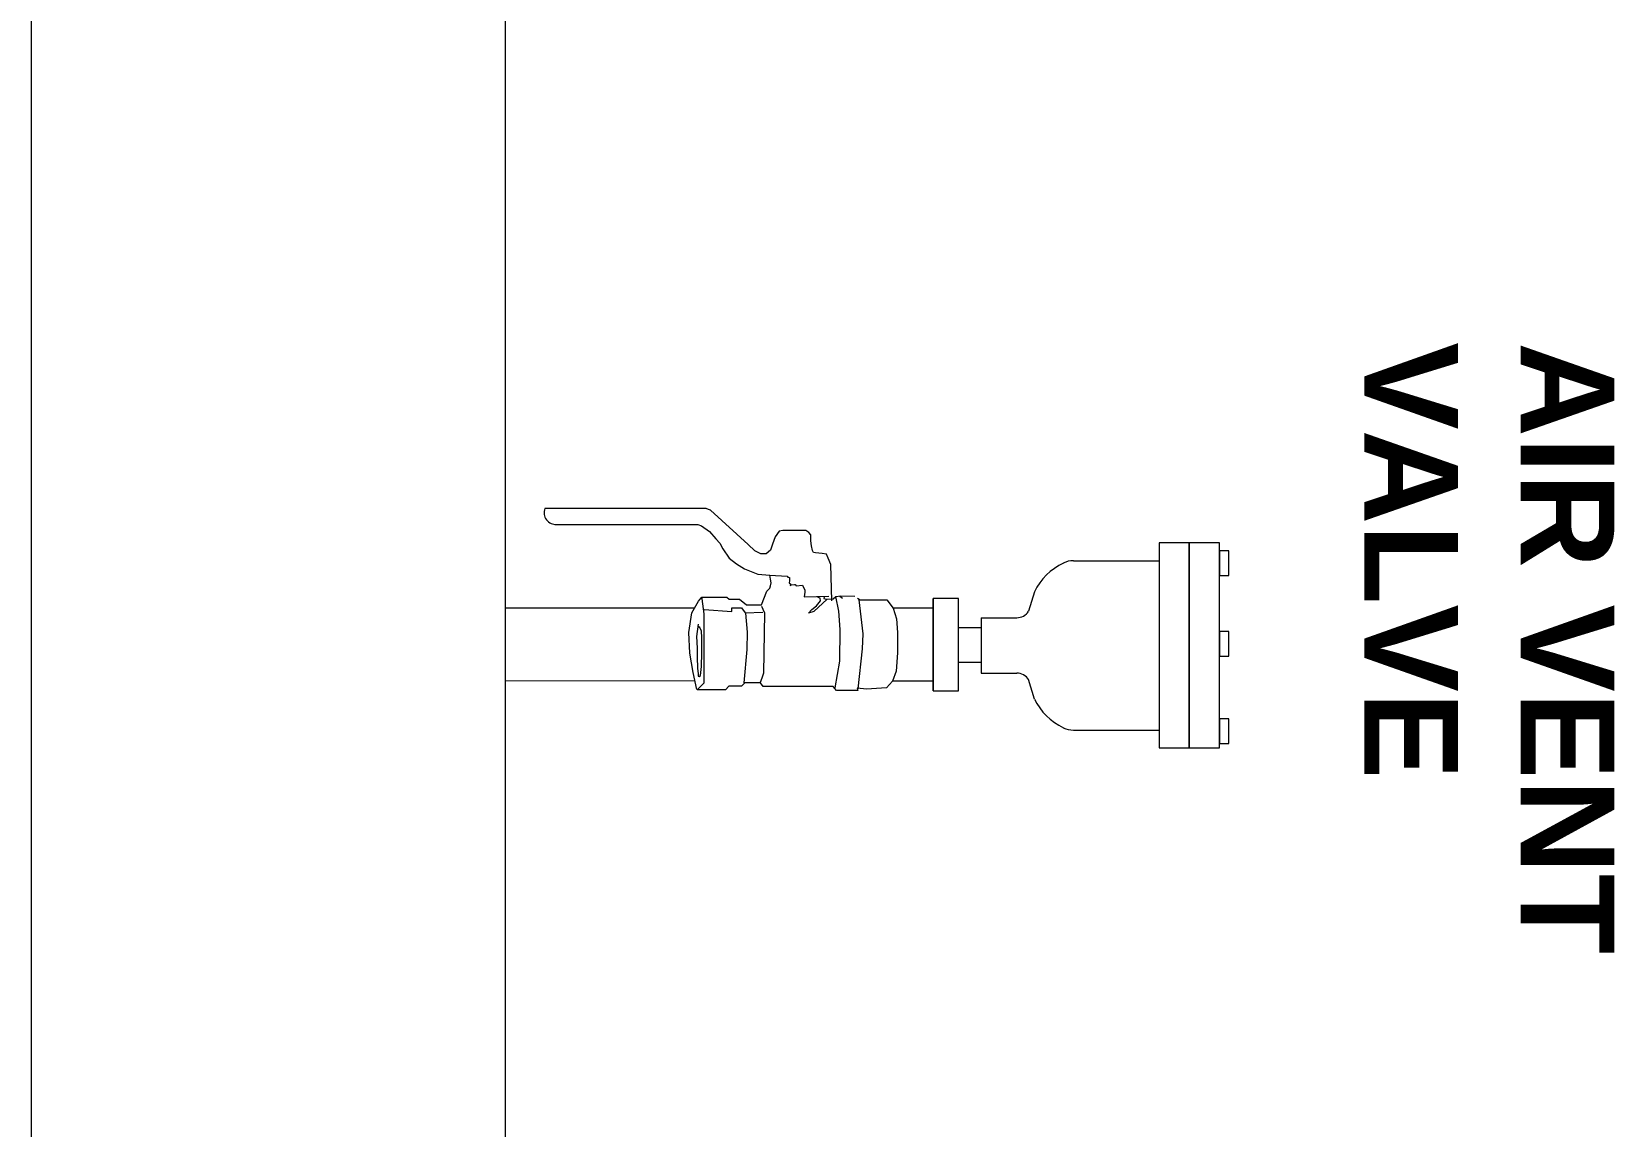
# Model space of a CAD drawing. Header units: inches. Extents: x -98933 to 1585249, y -3352739 to 192771.
# Drawn here: x 58143.17 to 58151.1, y 49943.84 to 49949.32 of the extents above; entities that cross this region are included whole.
import ezdxf

# ---------------------------------------------------------------- set-up
doc = ezdxf.new("R2010")
doc.units = ezdxf.units.IN
doc.header["$MEASUREMENT"] = 0
doc.layers.get('0').update_dxf_attribs({"lineweight": 0})
doc.layers.add('017339-5001-45DD-GROUND$0$45MECH-NEW-MW-PIPE', color=3, linetype='Continuous')
for name, color, linetype, lineweight in [('HYDRANT', 1, 'Continuous', 0), ('Hydrant Pipe', 1, 'Continuous', 25), ('wall', 7, 'Continuous', 0)]:
    doc.layers.add(name, color=color, linetype=linetype, lineweight=lineweight)
doc.styles.get("Standard").update_dxf_attribs({"font": 'arialbd.ttf', "height": 24})

# ---------------------------------------------------------------- blocks, each defined once
blk = doc.blocks.new('E2W')
at = {"layer": 'HYDRANT', "color": 5, "lineweight": 5}
for p, q in [((-232215.5365, 168861.473, 3196431.2636), (-232215.5134, 168861.4993, 3196431.2636)), ((-232215.5134, 168861.4993, 3196431.2636), (-232215.4344, 168861.5042, 3196431.2636)), ((-232215.4344, 168861.5042, 3196431.2636), (-232215.3982, 168861.5009, 3196431.2636)), ((-232215.418, 168861.3448, 3196431.2636), (-232215.3999, 168861.5026, 3196431.2636)), ((-232215.3982, 168861.5009, 3196431.2636), (-232215.3999, 168861.5091, 3196431.2636)), ((-232215.3999, 168861.5091, 3196431.2636), (-232215.3159, 168861.5091, 3196431.2636)), ((-232215.3275, 168861.3941, 3196431.2636), (-232215.3094, 168861.4993, 3196431.2636)), ((-232215.3159, 168861.5091, 3196431.2636), (-232215.3028, 168861.4943, 3196431.2636)), ((-232214.8914, 168861.4927, 3196431.2636), (-232214.8782, 168861.5075, 3196431.2636)), ((-232214.8782, 168861.5075, 3196431.2636), (-232214.7663, 168861.5075, 3196431.2636)), ((-232214.7685, 168861.5044, 3196431.2636), (-232214.7939, 168861.4789, 3196431.2636)), ((-232214.7647, 168861.5058, 3196431.2636), (-232214.7498, 168861.4385, 3196431.2636)), ((-232215.5513, 168861.4335, 3196431.2636), (-232215.5365, 168861.473, 3196431.2636)), ((-232215.3028, 168861.4943, 3196431.2636), (-232215.0263, 168861.4943, 3196431.2636)), ((-232215.0312, 168861.2035, 3196431.2636), (-232215.028, 168861.4417, 3196431.2636)), ((-232215.028, 168861.4417, 3196431.2636), (-232215.0214, 168861.4615, 3196431.2636)), ((-232215.0263, 168861.4943, 3196431.2636), (-232215.0164, 168861.4795, 3196431.2636)), ((-232215.0214, 168861.4615, 3196431.2636), (-232215.0148, 168861.4779, 3196431.2636)), ((-232215.0164, 168861.4795, 3196431.2636), (-232214.9539, 168861.4795, 3196431.2636)), ((-232214.9621, 168861.3481, 3196431.2636), (-232214.9506, 168861.4795, 3196431.2636)), ((-232214.9539, 168861.4795, 3196431.2636), (-232214.9407, 168861.4927, 3196431.2636)), ((-232214.9407, 168861.4927, 3196431.2636), (-232214.8914, 168861.4927, 3196431.2636)), ((-232214.7939, 168861.4789, 3196431.2636), (-232214.7939, 168861.2075, 3196431.2636)), ((-232214.7795, 168861.45, 3196431.2636), (-232214.7828, 168861.4155, 3196431.2636)), ((-232214.7745, 168861.4549, 3196431.2636), (-232214.7795, 168861.45, 3196431.2636)), ((-232214.7696, 168861.4533, 3196431.2636), (-232214.7745, 168861.4549, 3196431.2636)), ((-232214.7696, 168861.4434, 3196431.2636), (-232214.7696, 168861.4533, 3196431.2636)), ((-232214.7679, 168861.422, 3196431.2636), (-232214.7696, 168861.4434, 3196431.2636)), ((-232214.7498, 168861.4385, 3196431.2636), (-232214.7367, 168861.3629, 3196431.2636)), ((-232215.5562, 168861.3612, 3196431.2636), (-232215.5513, 168861.4335, 3196431.2636)), ((-232215.3291, 168861.2692, 3196431.2636), (-232215.3275, 168861.3941, 3196431.2636)), ((-232214.7828, 168861.4155, 3196431.2636), (-232214.7844, 168861.3612, 3196431.2636)), ((-232214.7663, 168861.3777, 3196431.2636), (-232214.7679, 168861.422, 3196431.2636)), ((-232214.7663, 168861.3431, 3196431.2636), (-232214.7663, 168861.3777, 3196431.2636)), ((-232215.5562, 168861.2807, 3196431.2636), (-232215.5562, 168861.3612, 3196431.2636)), ((-232215.4196, 168861.2856, 3196431.2636), (-232215.418, 168861.3448, 3196431.2636)), ((-232214.9638, 168861.2791, 3196431.2636), (-232214.9621, 168861.3481, 3196431.2636)), ((-232214.7844, 168861.3612, 3196431.2636), (-232214.7844, 168861.3004, 3196431.2636)), ((-232214.763, 168861.2971, 3196431.2636), (-232214.7663, 168861.3431, 3196431.2636)), ((-232214.7367, 168861.3629, 3196431.2636), (-232214.7334, 168861.2807, 3196431.2636)), ((-232215.5529, 168861.2265, 3196431.2636), (-232215.5562, 168861.2807, 3196431.2636)), ((-232215.4048, 168861.1525, 3196431.2636), (-232215.4196, 168861.2856, 3196431.2636)), ((-232215.3242, 168861.1969, 3196431.2636), (-232215.3291, 168861.2692, 3196431.2636)), ((-232214.9572, 168861.2051, 3196431.2636), (-232214.9638, 168861.2791, 3196431.2636)), ((-232214.7844, 168861.3004, 3196431.2636), (-232214.7828, 168861.2758, 3196431.2636)), ((-232214.7828, 168861.2758, 3196431.2636), (-232214.7762, 168861.261, 3196431.2636)), ((-232214.7762, 168861.261, 3196431.2636), (-232214.7696, 168861.2577, 3196431.2636)), ((-232214.7696, 168861.2478, 3196431.2636), (-232214.763, 168861.2971, 3196431.2636)), ((-232214.7334, 168861.2807, 3196431.2636), (-232214.7449, 168861.2035, 3196431.2636)), ((-232215.5397, 168861.1854, 3196431.2636), (-232215.5529, 168861.2265, 3196431.2636)), ((-232215.5151, 168861.1522, 3196431.2636), (-232215.5397, 168861.1854, 3196431.2636)), ((-232215.3126, 168861.1394, 3196431.2636), (-232215.3242, 168861.1969, 3196431.2636)), ((-232215.2797, 168861.1492, 3196431.2636), (-232215.2271, 168861.1985, 3196431.2636)), ((-232215.2188, 168861.1903, 3196431.2636), (-232215.237, 168861.1755, 3196431.2636)), ((-232215.2271, 168861.1985, 3196431.2636), (-232215.2057, 168861.2051, 3196431.2636)), ((-232215.2057, 168861.2051, 3196431.2636), (-232215.2188, 168861.1903, 3196431.2636)), ((-232215.0247, 168861.1887, 3196431.2636), (-232215.0312, 168861.2035, 3196431.2636)), ((-232214.9555, 168861.2035, 3196431.2636), (-232215.0247, 168861.2002, 3196431.2636)), ((-232215.0197, 168861.1772, 3196431.2636), (-232215.0247, 168861.1887, 3196431.2636)), ((-232214.9407, 168861.1837, 3196431.2636), (-232214.9555, 168861.2035, 3196431.2636)), ((-232214.7943, 168861.1903, 3196431.2636), (-232214.9029, 168861.1985, 3196431.2636)), ((-232214.9029, 168861.1985, 3196431.2636), (-232214.9029, 168861.1837, 3196431.2636)), ((-232214.7939, 168861.2075, 3196431.2636), (-232214.7854, 168861.1482, 3196431.2636)), ((-232214.7449, 168861.2035, 3196431.2636), (-232214.7712, 168861.1574, 3196431.2636)), ((-232215.4088, 168861.1522, 3196431.2636), (-232215.5151, 168861.1522, 3196431.2636)), ((-232215.3993, 168861.1453, 3196431.2636), (-232215.4088, 168861.1522, 3196431.2636)), ((-232215.3337, 168861.1367, 3196431.2636), (-232215.3881, 168861.1375, 3196431.2636)), ((-232215.3289, 168861.1375, 3196431.2636), (-232215.3401, 168861.1453, 3196431.2636)), ((-232215.3131, 168861.1384, 3196431.2636), (-232215.3337, 168861.1367, 3196431.2636)), ((-232215.3027, 168861.1479, 3196431.2636), (-232215.3131, 168861.1384, 3196431.2636)), ((-232215.276, 168861.1496, 3196431.2636), (-232215.3027, 168861.1479, 3196431.2636)), ((-232215.297, 168861.1557, 3196431.2636), (-232215.2938, 168861.0125, 3196431.2636)), ((-232215.1887, 168861.1401, 3196431.2636), (-232215.286, 168861.1376, 3196431.2636)), ((-232215.2665, 168861.147, 3196431.2636), (-232215.276, 168861.1496, 3196431.2636)), ((-232215.2674, 168861.1401, 3196431.2636), (-232215.2665, 168861.147, 3196431.2636)), ((-232215.237, 168861.1755, 3196431.2636), (-232215.2534, 168861.1558, 3196431.2636)), ((-232215.2534, 168861.1558, 3196431.2636), (-232215.2518, 168861.1459, 3196431.2636)), ((-232215.2518, 168861.1459, 3196431.2636), (-232215.2435, 168861.1427, 3196431.2636)), ((-232215.2435, 168861.1427, 3196431.2636), (-232215.2435, 168861.1377, 3196431.2636)), ((-232215.1912, 168861.1215, 3196431.2636), (-232215.1887, 168861.1401, 3196431.2636)), ((-232215.0196, 168861.1717, 3196431.2636), (-232215.0411, 168861.1181, 3196431.2636)), ((-232215.0069, 168861.1717, 3196431.2636), (-232215.0196, 168861.1717, 3196431.2636)), ((-232214.9604, 168861.1717, 3196431.2636), (-232215.0069, 168861.1717, 3196431.2636)), ((-232214.9332, 168861.1491, 3196431.2636), (-232214.9604, 168861.1717, 3196431.2636)), ((-232214.9029, 168861.1837, 3196431.2636), (-232214.9407, 168861.1837, 3196431.2636)), ((-232214.8924, 168861.1491, 3196431.2636), (-232214.9332, 168861.1491, 3196431.2636)), ((-232214.8833, 168861.1411, 3196431.2636), (-232214.8924, 168861.1491, 3196431.2636)), ((-232214.7847, 168861.1411, 3196431.2636), (-232214.8833, 168861.1411, 3196431.2636)), ((-232214.7854, 168861.1482, 3196431.2636), (-232214.7847, 168861.1411, 3196431.2636)), ((-232214.7712, 168861.1574, 3196431.2636), (-232214.7847, 168861.1411, 3196431.2636)), ((-232215.1904, 168861.1139, 3196431.2636), (-232215.1912, 168861.1215, 3196431.2636)), ((-232215.1836, 168861.097, 3196431.2636), (-232215.1904, 168861.1139, 3196431.2636)), ((-232215.1819, 168861.0936, 3196431.2636), (-232215.1836, 168861.097, 3196431.2636)), ((-232215.1574, 168861.0962, 3196431.2636), (-232215.1819, 168861.0936, 3196431.2636)), ((-232215.1532, 168861.0911, 3196431.2636), (-232215.1574, 168861.0962, 3196431.2636)), ((-232215.1498, 168861.0919, 3196431.2636), (-232215.1532, 168861.0911, 3196431.2636)), ((-232215.1379, 168861.0928, 3196431.2636), (-232215.1498, 168861.0919, 3196431.2636)), ((-232215.1328, 168861.0953, 3196431.2636), (-232215.1379, 168861.0928, 3196431.2636)), ((-232215.1345, 168861.0885, 3196431.2636), (-232215.1328, 168861.0953, 3196431.2636)), ((-232215.1295, 168861.086, 3196431.2636), (-232215.1345, 168861.0885, 3196431.2636)), ((-232215.1303, 168861.075, 3196431.2636), (-232215.1295, 168861.086, 3196431.2636)), ((-232215.1303, 168861.064, 3196431.2636), (-232215.1303, 168861.075, 3196431.2636)), ((-232215.1235, 168861.0623, 3196431.2636), (-232215.1303, 168861.064, 3196431.2636)), ((-232215.1218, 168861.0581, 3196431.2636), (-232215.1235, 168861.0623, 3196431.2636)), ((-232215.0558, 168861.0962, 3196431.2636), (-232215.0584, 168861.0843, 3196431.2636)), ((-232215.0584, 168861.0843, 3196431.2636), (-232215.0558, 168861.0708, 3196431.2636)), ((-232215.0524, 168861.1063, 3196431.2636), (-232215.0558, 168861.0962, 3196431.2636)), ((-232215.0558, 168861.0708, 3196431.2636), (-232215.0524, 168861.0547, 3196431.2636)), ((-232215.0411, 168861.1181, 3196431.2636), (-232215.0524, 168861.1063, 3196431.2636)), ((-232215.2938, 168861.0125, 3196431.2636), (-232215.2826, 168860.9871, 3196431.2636)), ((-232215.0524, 168861.0547, 3196431.2636), (-232215.1218, 168861.0581, 3196431.2636)), ((-232215.0057, 168861.0511, 3196431.2636), (-232215.0527, 168861.0543, 3196431.2636)), ((-232214.9532, 168861.0296, 3196431.2636), (-232215.0057, 168861.0511, 3196431.2636)), ((-232214.9213, 168861.0098, 3196431.2636), (-232214.9532, 168861.0296, 3196431.2636)), ((-232214.8919, 168860.9875, 3196431.2636), (-232214.9213, 168861.0098, 3196431.2636)), ((-232215.2826, 168860.9871, 3196431.2636), (-232215.2759, 168860.9719, 3196431.2636)), ((-232215.2759, 168860.9719, 3196431.2636), (-232215.2598, 168860.9685, 3196431.2636)), ((-232215.2598, 168860.9685, 3196431.2636), (-232215.2336, 168860.9668, 3196431.2636)), ((-232215.2336, 168860.9668, 3196431.2636), (-232215.2251, 168860.9652, 3196431.2636)), ((-232215.2251, 168860.9652, 3196431.2636), (-232215.2217, 168860.9576, 3196431.2636)), ((-232215.2217, 168860.9576, 3196431.2636), (-232215.2175, 168860.939, 3196431.2636)), ((-232215.2175, 168860.939, 3196431.2636), (-232215.2149, 168860.9187, 3196431.2636)), ((-232215.0635, 168860.9322, 3196431.2636), (-232215.0558, 168860.9559, 3196431.2636)), ((-232215.0558, 168860.9559, 3196431.2636), (-232215.0389, 168860.9702, 3196431.2636)), ((-232215.0389, 168860.9702, 3196431.2636), (-232215.0178, 168860.9702, 3196431.2636)), ((-232215.0178, 168860.9702, 3196431.2636), (-232214.9932, 168860.9592, 3196431.2636)), ((-232214.9932, 168860.9592, 3196431.2636), (-232214.9678, 168860.933, 3196431.2636)), ((-232214.8672, 168860.951, 3196431.2636), (-232214.8919, 168860.9875, 3196431.2636)), ((-232214.8553, 168860.9279, 3196431.2636), (-232214.8672, 168860.951, 3196431.2636)), ((-232215.2149, 168860.9187, 3196431.2636), (-232215.2141, 168860.895, 3196431.2636)), ((-232215.2141, 168860.895, 3196431.2636), (-232215.2073, 168860.8857, 3196431.2636)), ((-232215.2073, 168860.8857, 3196431.2636), (-232215.1955, 168860.8781, 3196431.2636)), ((-232215.1955, 168860.8781, 3196431.2636), (-232215.176, 168860.8781, 3196431.2636)), ((-232215.176, 168860.8781, 3196431.2636), (-232215.1438, 168860.8781, 3196431.2636)), ((-232215.1438, 168860.8781, 3196431.2636), (-232215.1193, 168860.8781, 3196431.2636)), ((-232215.1193, 168860.8781, 3196431.2636), (-232215.1041, 168860.8781, 3196431.2636)), ((-232215.1041, 168860.8781, 3196431.2636), (-232215.0897, 168860.8806, 3196431.2636)), ((-232215.0897, 168860.8806, 3196431.2636), (-232215.0745, 168860.9035, 3196431.2636)), ((-232215.0745, 168860.9035, 3196431.2636), (-232215.0635, 168860.9322, 3196431.2636)), ((-232214.9678, 168860.933, 3196431.2636), (-232214.8181, 168860.7983, 3196431.2636)), ((-232214.8402, 168860.9112, 3196431.2636), (-232214.8553, 168860.9279, 3196431.2636)), ((-232214.8147, 168860.8826, 3196431.2636), (-232214.8402, 168860.9112, 3196431.2636)), ((-232214.7837, 168860.8604, 3196431.2636), (-232214.8147, 168860.8826, 3196431.2636)), ((-232214.7691, 168860.8541, 3196431.2636), (-232214.7837, 168860.8604, 3196431.2636)), ((-232214.5041, 168860.8541, 3196431.2636), (-232214.7691, 168860.8541, 3196431.2636)), ((-232214.204, 168860.8541, 3196431.2636), (-232214.5041, 168860.8541, 3196431.2636)), ((-232214.8181, 168860.7983, 3196431.2636), (-232214.8114, 168860.7949, 3196431.2636)), ((-232214.8114, 168860.7949, 3196431.2636), (-232214.8021, 168860.7915, 3196431.2636)), ((-232214.8021, 168860.7915, 3196431.2636), (-232214.1646, 168860.7915, 3196431.2636))]:
    blk.add_line(p, q, dxfattribs=at)
blk.add_arc((-232214.2082, 168860.8077, 3196431.2636), 0.0466, 339.63389, 95.20817, dxfattribs=at)
blk = doc.blocks.new('SZS')
at = {"layer": '017339-5001-45DD-GROUND$0$45MECH-NEW-MW-PIPE', "color": 100, "linetype": 'Continuous', "lineweight": 5}
for p, q in [((-230345.98, 165503.854, 24644909.794), (-230346.538, 165503.854, 24644909.794)), ((-230346.538, 165503.854, 24644909.794), (-230346.538, 165503.639, 24644909.794)), ((-230345.98, 165503.639, 24644909.794), (-230345.98, 165503.854, 24644909.794)), ((-230344.157, 165503.854, 24644909.794), (-230344.715, 165503.854, 24644909.794)), ((-230344.715, 165503.854, 24644909.794), (-230344.715, 165503.639, 24644909.794)), ((-230344.157, 165503.639, 24644909.794), (-230344.157, 165503.854, 24644909.794)), ((-230342.186, 165503.854, 24644909.794), (-230342.744, 165503.854, 24644909.794)), ((-230342.744, 165503.854, 24644909.794), (-230342.744, 165503.639, 24644909.794)), ((-230342.186, 165503.639, 24644909.794), (-230342.186, 165503.854, 24644909.794)), ((-230342.091, 165503.639, 24644909.794), (-230346.714, 165503.639, 24644909.794)), ((-230346.714, 165503.639, 24644909.794), (-230346.714, 165502.958, 24644909.794)), ((-230346.538, 165503.639, 24644909.794), (-230345.98, 165503.639, 24644909.794)), ((-230344.715, 165503.639, 24644909.794), (-230344.157, 165503.639, 24644909.794)), ((-230342.744, 165503.639, 24644909.794), (-230342.186, 165503.639, 24644909.794)), ((-230342.091, 165502.958, 24644909.794), (-230342.091, 165503.639, 24644909.794)), ((-230342.091, 165502.958, 24644909.794), (-230346.714, 165502.958, 24644909.794)), ((-230346.714, 165502.958, 24644909.794), (-230346.714, 165502.277, 24644909.794)), ((-230346.714, 165502.958, 24644909.794), (-230342.091, 165502.958, 24644909.794)), ((-230342.091, 165502.277, 24644909.794), (-230342.091, 165502.958, 24644909.794)), ((-230346.714, 165502.277, 24644909.794), (-230342.091, 165502.277, 24644909.794)), ((-230346.314, 165500.344, 24644909.794), (-230346.314, 165502.277, 24644909.794)), ((-230342.491, 165500.344, 24644909.794), (-230342.491, 165502.277, 24644909.794)), ((-230345.614, 165499.459, 24644909.794), (-230345.173, 165499.329, 24644909.794)), ((-230343.191, 165499.459, 24644909.794), (-230343.632, 165499.329, 24644909.794)), ((-230345.027, 165498.259, 24644909.794), (-230345.027, 165499.062, 24644909.794)), ((-230343.778, 165498.259, 24644909.794), (-230343.778, 165499.062, 24644909.794)), ((-230345.027, 165498.259, 24644909.794), (-230343.778, 165498.259, 24644909.794)), ((-230344.798, 165498.259, -110853.808), (-230344.798, 165497.745, -110853.808)), ((-230344.016, 165498.259, -110853.808), (-230344.016, 165497.745, -110853.808)), ((-230343.373, 165497.745, 997684.268), (-230345.459, 165497.745, 997684.268)), ((-230345.459, 165497.745, 997684.268), (-230345.459, 165497.174, 997684.268)), ((-230343.373, 165497.174, 997684.268), (-230343.373, 165497.745, 997684.268)), ((-230345.459, 165497.174, 997684.268), (-230343.373, 165497.174, 997684.268)), ((-230343.373, 165497.174, 997684.268), (-230345.459, 165497.174, 997684.268))]:
    blk.add_line(p, q, dxfattribs=at)
for centre, major_axis, start_param, end_param in [((-230345.787, 165500.344, 24644909.794), (0.373, 0.373), 2.356194, 2.809531), ((-230343.018, 165500.344, 24644909.794), (-0.373, 0.373), 3.473654, 3.926991), ((-230344.969, 165500.743, 24644909.794), (-1.016, 1.016), 1.238735, 1.89035), ((-230343.836, 165500.743, 24644909.794), (1.016, 1.016), 4.392836, 5.04445), ((-230345.343, 165499.062, 24644909.794), (-0.224, 0.224), 3.926991, 4.930704), ((-230343.462, 165499.062, 24644909.794), (0.224, 0.224), 1.352481, 2.356194)]:
    blk.add_ellipse(centre, major_axis=major_axis, ratio=1, start_param=start_param, end_param=end_param, dxfattribs=at)
blk = doc.blocks.new('EEDW')
at = {"layer": 'Hydrant Pipe', "color": 1, "lineweight": 5}
for p, q in [((-232236.293, 168852.402, 997684.268), (-232235.37, 168852.402, 997684.268)), ((-232230.912, 168852.397, 997684.268), (-232226.635, 168852.402, 997684.268)), ((-232236.293, 168850.757, 997684.268), (-232235.389, 168850.757, 997684.268)), ((-232230.901, 168850.757, 997684.268), (-232226.635, 168850.757, 997684.268))]:
    blk.add_line(p, q, dxfattribs=at)
at = {"lineweight": -2, "rotation": 89.99999999999999}
blk.add_blockref('SZS', (-66739.119, 399195.996), dxfattribs=at)
at = {"lineweight": -2, "xscale": 5.721052631231477, "yscale": 5.721052631231477, "zscale": 5.721052631231477}
blk.add_blockref('E2W', (1096281.935, -797212.972, -17289267.223), dxfattribs=at)
blk = doc.blocks.new('RFF')
at = {"layer": 'Hydrant Pipe', "color": 1, "lineweight": 5}
for p, q in [((-221385.817, 148467.681, -642417.484), (-221385.817, 148489.218, -642417.484)), ((-221382.108, 148467.681, -642417.484), (-221382.108, 148489.218, -642417.484))]:
    blk.add_line(p, q, dxfattribs=at)
at = {"lineweight": -2, "xscale": 0.3465244780077164, "yscale": 0.3465244780077164, "zscale": 0.3465244780077164, "rotation": 180}
blk.add_blockref('EEDW', (-301854.322, 206987.4, -988139.504), dxfattribs=at)
at = {"layer": 'wall', "linetype": 'ByBlock', "lineweight": 5, "insert": (-221373.431, 148478.561, -916032.518), "char_height": 0.78436, "width": 6.19356, "attachment_point": 1, "rotation": 270}
blk.add_mtext('{\\H0.9359x;\\C0;AIR VENT VALVE \\H1.068x; }', dxfattribs=at)

msp = doc.modelspace()

# ---------------------------------------------------------------- block references
at = {"lineweight": -2, "xscale": 0.6399999999994179, "yscale": 0.6399999999994179, "zscale": 0.639999999984866}
msp.add_blockref('RFF', (199830.0919, -45078.5114, -483662.7356), dxfattribs=at)

doc.saveas('drawing.dxf')
